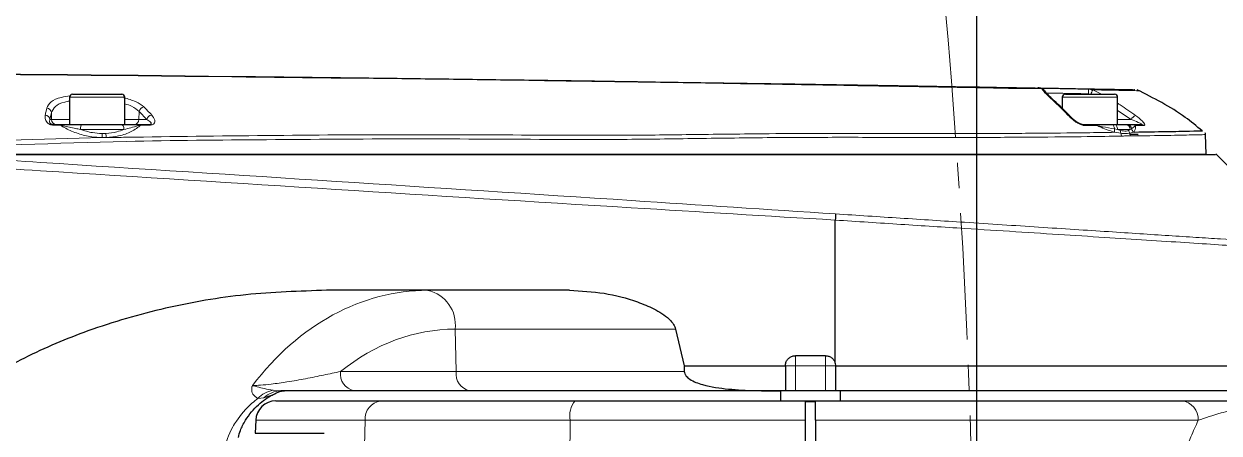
# Model space of a CAD drawing. Header units: millimetres. Extents: x 0 to 8400, y 0 to 5940.
# Drawn here: x 2982 to 3102.1, y 2031.4 to 2072.5 of the extents above; entities that cross this region are included whole.
import ezdxf

# ---------------------------------------------------------------- set-up
doc = ezdxf.new("R2010")
doc.units = ezdxf.units.MM
doc.linetypes.add('CENTERX2', pattern=[20.32, 12.7, -2.54, 2.54, -2.54])
doc.layers.add('do kich thuoc', color=10, linetype='Continuous', lineweight=5, plot=False)

msp = doc.modelspace()

# ---------------------------------------------------------------- linework, layer by layer
at = {"color": 7, "linetype": 'Continuous', "lineweight": 30}
for p, q in [((2986.902, 2065.387), (2988.128, 2065.387)), ((2988.128, 2065.387), (2991.848, 2065.387)), ((3084.582, 2065.716), (3084.566, 2065.744)), ((3086.649, 2065.387), (3087.085, 2065.387)), ((3087.085, 2065.387), (3091.595, 2065.387)), ((2986.599, 2065.084), (2986.599, 2062.359)), ((2992.151, 2062.359), (2992.151, 2065.084)), ((3086.346, 2065.084), (3086.346, 2063.943)), ((3091.898, 2062.359), (3091.898, 2065.084)), ((3087.116, 2063.187), (3087.121, 2063.181)), ((3087.196, 2063.116), (3087.126, 2063.186)), ((2984.956, 2062.359), (2985.642, 2062.359)), ((2987.885, 2062.359), (2991.773, 2062.359)), ((2991.773, 2062.359), (2992.151, 2062.359)), ((2993.745, 2062.359), (2994.637, 2062.359)), ((3088.322, 2062.359), (3089.59, 2062.359)), ((3091.288, 2062.359), (3091.562, 2062.359)), ((3091.562, 2062.359), (3092.683, 2062.359)), ((3092.683, 2062.359), (3092.828, 2062.359)), ((3093.426, 2062.359), (3094.282, 2062.359)), ((2987.861, 2059.331), (2987.861, 2059.305)), ((2990.889, 2059.305), (2990.889, 2059.331)), ((3087.608, 2059.331), (3087.608, 2059.305)), ((3090.636, 2059.305), (3090.636, 2059.331)), ((3063.531, 2038.407), (3063.531, 2052.759)), ((3063.531, 2052.759), (3063.531, 2052.759)), ((3036.843, 2045.704), (3012.431, 2045.704)), ((3047.492, 2041.808), (3048.366, 2038.134)), ((3062.559, 2039.143), (3059.531, 2039.143)), ((3048.366, 2038.134), (3058.521, 2038.134)), ((3048.366, 2038.134), (3048.368, 2037.559)), ((3058.521, 2038.134), (3058.521, 2035.61)), ((3063.531, 2038.407), (3063.568, 2038.134)), ((3063.568, 2038.134), (3111.019, 2038.134)), ((3063.568, 2038.134), (3063.568, 2035.61)), ((3026.819, 2035.61), (3015.206, 2035.61)), ((3058.038, 2035.61), (3026.819, 2035.61)), ((3058.017, 2035.61), (3058.017, 2034.601)), ((3058.521, 2035.61), (3058.038, 2035.61)), ((3059.531, 2035.61), (3058.521, 2035.61)), ((3062.559, 2035.61), (3059.531, 2035.61)), ((3063.568, 2035.61), (3062.559, 2035.61)), ((3110.931, 2035.61), (3063.568, 2035.61)), ((3064.073, 2034.601), (3064.073, 2035.61)), ((3007.333, 2034.601), (3017.868, 2034.601)), ((3017.868, 2034.601), (3037.408, 2034.601)), ((3037.408, 2034.601), (3061.045, 2034.601)), ((3060.54, 2034.553), (3061.045, 2034.553)), ((3061.045, 2034.601), (3098.329, 2034.601)), ((3061.045, 2034.553), (3061.55, 2034.552)), ((3005.316, 2032.653), (3005.271, 2031.371)), ((3060.54, 2030.262), (3060.54, 2032.653)), ((3061.55, 2032.653), (3061.55, 2030.265)), ((3005.271, 2031.371), (3012.196, 2031.371))]:
    msp.add_line(p, q, dxfattribs=at)
at = {"color": 8, "linetype": 'Continuous', "lineweight": 15}
for p, q in [((3084.3, 2065.923), (3082.088, 2065.963)), ((3089.402, 2065.829), (3090.265, 2065.387)), ((2987.976, 2065.084), (2986.599, 2065.084)), ((2992.151, 2065.084), (2987.976, 2065.084)), ((3086.835, 2065.084), (3086.346, 2065.084)), ((3091.898, 2065.084), (3086.835, 2065.084)), ((2984.788, 2063.548), (2984.634, 2062.855)), ((2984.634, 2062.855), (2984.8, 2062.855)), ((2984.788, 2063.548), (2984.8, 2062.855)), ((2984.8, 2062.855), (2986.599, 2062.855)), ((2992.151, 2062.855), (2993.579, 2062.855)), ((2993.592, 2063.654), (2993.579, 2062.855)), ((2993.579, 2062.855), (2994.372, 2062.855)), ((2994.372, 2062.855), (2993.592, 2063.654)), ((3093.263, 2062.855), (3091.898, 2063.76)), ((3091.898, 2062.855), (3093.263, 2062.855)), ((2985.674, 2062.297), (2984.988, 2062.297)), ((2992.075, 2061.863), (2987.696, 2061.863)), ((2994.668, 2062.298), (2993.777, 2062.298)), ((3091.883, 2061.863), (3091.582, 2061.911)), ((3091.883, 2061.863), (3092.186, 2061.763)), ((3093.15, 2061.863), (3091.883, 2061.863)), ((3093.015, 2061.776), (3093.15, 2061.863)), ((3093.303, 2061.925), (3093.15, 2061.863)), ((2971.152, 2060.544), (2989.895, 2061.036)), ((2989.875, 2061.45), (2990.257, 2061.457)), ((2990.32, 2061.043), (2989.895, 2061.036)), ((3092.216, 2061.476), (3091.632, 2061.57)), ((3093.522, 2061.598), (3093.132, 2061.489)), ((3093.522, 2061.598), (3093.614, 2061.6)), ((3047.492, 2041.808), (3025.342, 2041.808)), ((3025.342, 2041.808), (3025.443, 2037.559)), ((3059.531, 2039.143), (3059.531, 2038.134)), ((3062.559, 2039.143), (3062.559, 2038.134)), ((3058.521, 2038.134), (3059.531, 2038.134)), ((3062.559, 2038.134), (3059.531, 2038.134)), ((3059.531, 2038.134), (3059.531, 2035.61)), ((3062.559, 2035.61), (3062.559, 2038.134)), ((3063.568, 2038.134), (3062.559, 2038.134)), ((3013.83, 2037.559), (3025.443, 2037.559)), ((3025.443, 2037.559), (3048.368, 2037.559)), ((3007.056, 2035.676), (3007.828, 2035.61)), ((3006.134, 2034.914), (3005.528, 2034.857)), ((3061.045, 2034.553), (3061.045, 2034.601)), ((3016.306, 2032.653), (3005.316, 2032.653)), ((3016.306, 2032.653), (3015.69, 2009.872)), ((3036.895, 2032.653), (3016.306, 2032.653)), ((3036.895, 2032.653), (3036.693, 2009.872)), ((3060.54, 2032.653), (3036.895, 2032.653)), ((3099.996, 2032.653), (3061.55, 2032.653))]:
    msp.add_line(p, q, dxfattribs=at)
at = {"color": 0, "lineweight": 25}
msp.add_lwpolyline([(2757.721, 2169.715), (3077.721, 2169.715), (3077.721, 1849.715), (2757.721, 1849.715)], close=True, dxfattribs=at)
at = {"color": 8, "linetype": 'Continuous', "lineweight": 15, "flags": 128}
for points in [[(2984.956, 2062.359), (2984.96, 2062.358), (2984.964, 2062.355), (2984.968, 2062.35), (2984.972, 2062.343), (2984.976, 2062.334), (2984.98, 2062.323), (2984.984, 2062.311), (2984.988, 2062.297)], [(2985.642, 2062.359), (2985.646, 2062.358), (2985.65, 2062.355), (2985.655, 2062.35), (2985.659, 2062.343), (2985.663, 2062.334), (2985.667, 2062.324), (2985.67, 2062.311), (2985.674, 2062.297)], [(2987.696, 2061.863), (2987.7, 2061.96), (2987.711, 2062.053), (2987.729, 2062.139), (2987.752, 2062.214), (2987.781, 2062.275), (2987.813, 2062.321), (2987.848, 2062.349), (2987.885, 2062.359)], [(2992.075, 2061.863), (2992.068, 2061.96), (2992.05, 2062.053), (2992.022, 2062.139), (2991.985, 2062.214), (2991.939, 2062.275), (2991.887, 2062.321), (2991.831, 2062.349), (2991.773, 2062.359)], [(2993.777, 2062.298), (2993.773, 2062.312), (2993.769, 2062.324), (2993.766, 2062.335), (2993.762, 2062.343), (2993.758, 2062.35), (2993.754, 2062.355), (2993.749, 2062.358), (2993.745, 2062.359)], [(2994.668, 2062.298), (2994.665, 2062.312), (2994.661, 2062.324), (2994.657, 2062.335), (2994.653, 2062.343), (2994.649, 2062.35), (2994.645, 2062.355), (2994.641, 2062.358), (2994.637, 2062.359)], [(3091.582, 2061.911), (3091.571, 2062.001), (3091.55, 2062.086), (3091.521, 2062.163), (3091.485, 2062.23), (3091.442, 2062.285), (3091.393, 2062.326), (3091.341, 2062.35), (3091.288, 2062.359)], [(3091.883, 2061.863), (3091.876, 2061.96), (3091.857, 2062.053), (3091.827, 2062.139), (3091.787, 2062.214), (3091.739, 2062.275), (3091.684, 2062.321), (3091.624, 2062.349), (3091.562, 2062.359)]]:
    msp.add_lwpolyline(points, dxfattribs=at)
at = {"color": 7, "linetype": 'Continuous', "lineweight": 30, "flags": 128}
msp.add_lwpolyline([(3100.78, 2059.331), (3100.761, 2060.384), (3100.745, 2061.34)], dxfattribs=at)
at = {"color": 7, "linetype": 'CENTERX2', "lineweight": 0}
msp.add_arc((2367.811, 2009.872), 709.586, 100, 80, dxfattribs=at)
at = {"color": 7, "linetype": 'Continuous', "lineweight": 30}
for centre, radius, start, end in [((2986.902, 2065.084), 0.303, 90, 180), ((2991.848, 2065.084), 0.303, 0, 90), ((3086.649, 2065.084), 0.303, 90, 180), ((3091.595, 2065.084), 0.303, 0, 90), ((3008.508, 2032.583), 3.028, 90.07948, 113.41784), ((3007.333, 2032.582), 2.019, 90, 178)]:
    msp.add_arc(centre, radius, start, end, dxfattribs=at)
at = {"color": 8, "linetype": 'Continuous', "lineweight": 15}
for centre, radius, start, end in [((3084.214, 2065.508), 0.424, 33.82046, 78.2247), ((3085.005, 2065.629), 3.976, 357.23165, 4.38124), ((3097.05, 2062.104), 8.507, 154.03192, 157.31906), ((2994.15, 2063.551), 0.567, 97.37242, 169.54518), ((3085.177, 2064.703), 0.269, 47.05659, 86.999), ((2984.133, 2062.8), 0.504, 6.18939, 86.85162), ((2984.283, 2063.501), 0.506, 5.3496, 86.83358), ((2985.303, 2062.862), 0.503, 180.84229, 269.86111), ((2993.096, 2062.841), 0.483, 272.69862, 1.56194), ((2994.936, 2062.731), 0.578, 97.57238, 167.67378), ((3086.936, 2063.023), 0.244, 42.30294, 88.53582), ((3094.033, 2062.47), 0.86, 112.28863, 153.44381), ((3088.314, 2062.054), 0.305, 42.77903, 88.52925), ((3089.583, 2062.035), 0.324, 44.24548, 88.79636), ((3092.123, 2061.817), 0.55, 170.21949, 206.73546), ((3092.769, 2061.679), 0.59, 171.78006, 200.09688), ((3092.664, 2061.873), 0.486, 358.85179, 87.79161), ((3092.818, 2061.87), 0.489, 6.44822, 88.79859), ((3093.581, 2061.84), 0.57, 186.4538, 217.97272), ((3093.827, 2062.038), 0.535, 192.22684, 235.31924), ((3093.422, 2061.971), 0.387, 48.34227, 89.41918), ((3094.278, 2061.956), 0.402, 49.15678, 89.53354), ((2992.721, 2061.382), 2.847, 178.6313, 186.97817), ((2991.902, 2061.496), 1.645, 181.34424, 195.97024), ((3091.7, 2061.182), 0.593, 0.71846, 29.73662), ((3092.629, 2061.195), 0.583, 0.76874, 30.33087), ((3021.835, 2042.251), 3.534, 352.7899, 77.67274), ((3015.583, 2037.337), 1.767, 172.78735, 257.67411), ((3027.196, 2037.337), 1.767, 172.78735, 257.67411), ((3007.572, 2032.878), 2.845, 100.44766, 135.91503), ((3007.852, 2033.142), 2.469, 90.55896, 134.11268), ((3018.117, 2032.801), 1.817, 97.87628, 184.68704), ((3039.18, 2033.094), 2.326, 139.61013, 190.92241), ((3098.144, 2032.756), 1.854, 356.8152, 84.27678)]:
    msp.add_arc(centre, radius, start, end, dxfattribs=at)
for centre, major_axis, ratio, start_param, end_param in [((3023.347, 2009.872), (-1.625, 35.813), 0.7306529, 6.2500374, 6.9976217), ((3026.099, 2010.012), (-1.625, 31.773), 0.7304642, 6.2458525, 6.768765)]:
    msp.add_ellipse(centre, major_axis=major_axis, ratio=ratio, start_param=start_param, end_param=end_param, dxfattribs=at)
at = {"color": 7, "linetype": 'Continuous', "lineweight": 30}
for points, knots in [([(2900.197, 2067.905), (2909.26, 2067.87), (2943.499, 2067.738), (2980.294, 2067.426), (3009.576, 2067.095), (3013.694, 2067.045), (3015.291, 2067.026)], [0, 0, 0, 0, 0.2361892, 0.8923374, 0.958268, 1, 1, 1, 1]), ([(3082.088, 2065.963), (3081.577, 2065.972), (3079.683, 2066.007), (3075.842, 2066.077), (3070.66, 2066.17), (3065.122, 2066.265), (3059.705, 2066.357), (3054.594, 2066.444), (3049.933, 2066.521), (3045.447, 2066.595), (3039.865, 2066.683), (3033.221, 2066.777), (3025.653, 2066.88), (3018.079, 2066.976), (3010.513, 2067.068), (2980.298, 2067.417), (2943.504, 2067.732), (2909.263, 2067.867), (2900.199, 2067.903)], [0, 0, 0, 0, 0.0110804, 0.0411222, 0.0711647, 0.1018581, 0.1325492, 0.1589017, 0.1852593, 0.2112445, 0.2371165, 0.2780175, 0.3190026, 0.3601948, 0.4014655, 0.4426063, 0.8524587, 1, 1, 1, 1]), ([(3033.902, 2066.789), (3036.206, 2066.758), (3040.113, 2066.705), (3045.509, 2066.628), (3050.009, 2066.563), (3054.654, 2066.494), (3059.717, 2066.417), (3065.077, 2066.333), (3070.545, 2066.246), (3075.677, 2066.161), (3080.278, 2066.084), (3082.86, 2066.039), (3084.094, 2066.018)], [0, 0, 0, 0, 0.1294211, 0.2194353, 0.3098191, 0.4001512, 0.4904712, 0.5955015, 0.7005336, 0.8032404, 0.9059449, 1, 1, 1, 1]), ([(3084.033, 2066.019), (3084.027, 2066.019), (3083.978, 2066.019), (3083.786, 2066.036), (3084.018, 2066.017), (3084.041, 2066.015)], [0, 0, 0, 0, 0.1258, 0.9148344, 1, 1, 1, 1]), ([(3084.59, 2065.704), (3084.571, 2065.735), (3084.515, 2065.825), (3084.381, 2065.945), (3084.187, 2066.022), (3084.061, 2066.015), (3084.001, 2066.011)], [0, 0, 0, 0, 0.1687134, 0.4946942, 0.7605348, 1, 1, 1, 1]), ([(3084.069, 2066.018), (3084.234, 2066.016), (3084.565, 2066.01), (3085.729, 2065.99), (3087.235, 2065.963), (3088.391, 2065.943), (3088.969, 2065.933)], [0, 0, 0, 0, 0.2499636, 0.4999585, 0.749982, 1, 1, 1, 1]), ([(3085.361, 2064.904), (3085.3, 2064.957), (3085.029, 2065.192), (3084.732, 2065.501), (3084.628, 2065.668), (3084.593, 2065.723)], [0, 0, 0, 0, 0.1625414, 0.7184655, 1, 1, 1, 1]), ([(3088.969, 2065.933), (3089.1, 2065.918), (3089.25, 2065.901), (3089.385, 2065.838), (3089.402, 2065.829)], [0, 0, 0, 0, 0.8692353, 1, 1, 1, 1]), ([(3088.969, 2065.933), (3089.173, 2065.929), (3090.301, 2065.909), (3091.966, 2065.88), (3093.234, 2065.857), (3093.714, 2065.848), (3093.596, 2065.85), (3093.58, 2065.851)], [0, 0, 0, 0, 0.0680875, 0.377615, 0.6871038, 0.9572744, 1, 1, 1, 1]), ([(3100.396, 2061.724), (3099.835, 2062.185), (3097.835, 2063.83), (3095.517, 2065.002), (3093.849, 2065.846)], [0, 0, 0, 0, 0.2806912, 1, 1, 1, 1]), ([(3094.013, 2065.758), (3093.995, 2065.768), (3093.969, 2065.782), (3093.94, 2065.79), (3093.93, 2065.793)], [0, 0, 0, 0, 0.6734447, 1, 1, 1, 1]), ([(3087.111, 2063.182), (3087.029, 2063.273), (3086.464, 2063.903), (3085.862, 2064.434), (3085.347, 2064.888)], [0, 0, 0, 0, 0.1451583, 1, 1, 1, 1]), ([(3088.312, 2062.358), (3088.317, 2062.358), (3088.326, 2062.359), (3088.317, 2062.359), (3088.289, 2062.363), (3088.241, 2062.375), (3088.164, 2062.402), (3088.055, 2062.451), (3087.891, 2062.54), (3087.657, 2062.697), (3087.397, 2062.903), (3087.26, 2063.048), (3087.196, 2063.116)], [0, 0, 0, 0, 0.02774501, 0.06087371, 0.09346375, 0.135764, 0.18267371, 0.24948475, 0.34837953, 0.50861433, 0.76958774, 1, 1, 1, 1]), ([(2985.642, 2062.359), (2985.781, 2062.359), (2986.417, 2062.359), (2987.12, 2062.359), (2987.73, 2062.359), (2987.885, 2062.359)], [0, 0, 0, 0, 0.172466, 0.7906992, 1, 1, 1, 1]), ([(2991.773, 2062.359), (2992.262, 2062.359), (2992.849, 2062.359), (2993.617, 2062.359), (2993.745, 2062.359)], [0, 0, 0, 0, 0.83316838, 1, 1, 1, 1]), ([(3089.59, 2062.359), (3089.774, 2062.359), (3090.304, 2062.359), (3090.899, 2062.359), (3091.288, 2062.359)], [0, 0, 0, 0, 0.34763125, 1, 1, 1, 1]), ([(3092.828, 2062.359), (3092.924, 2062.359), (3093.075, 2062.359), (3093.332, 2062.359), (3093.426, 2062.359)], [0, 0, 0, 0, 0.6334901, 1, 1, 1, 1]), ([(3093.614, 2061.6), (3094.707, 2061.616), (3097.03, 2061.65), (3099.262, 2061.699), (3100.493, 2061.727), (3100.423, 2061.727), (3100.399, 2061.727)], [0, 0, 0, 0, 0.2603337, 0.5532769, 0.8462066, 1, 1, 1, 1]), ([(3093.943, 2061.349), (3093.946, 2061.349), (3093.962, 2061.349), (3093.877, 2061.349), (3093.691, 2061.349), (3093.414, 2061.349), (3093.195, 2061.349), (3093.086, 2061.349)], [0, 0, 0, 0, 0.0602622, 0.2961624, 0.5319014, 0.7675322, 1, 1, 1, 1]), ([(3100.733, 2061.369), (3100.729, 2061.425), (3100.725, 2061.483), (3100.695, 2061.53), (3100.694, 2061.532)], [0, 0, 0, 0, 0.9671933, 1, 1, 1, 1]), ([(3100.65, 2059.331), (3100.686, 2059.331), (3100.843, 2059.331), (3099.898, 2059.331), (3097.796, 2059.331), (3094.527, 2059.331), (3090.239, 2059.331), (3085.052, 2059.331), (3079.09, 2059.331), (3073.284, 2059.331), (3067.918, 2059.331), (3063.208, 2059.331), (3052.535, 2059.331), (3035.934, 2059.331), (3013.468, 2059.331), (2991.874, 2059.331), (2977.835, 2059.331), (2971.204, 2059.331)], [0, 0, 0, 0, 0.013789, 0.0604528, 0.1064792, 0.1525011, 0.1987352, 0.2449639, 0.2913144, 0.3376601, 0.3685155, 0.3994891, 0.4304354, 0.5767028, 0.7229739, 0.8691676, 1, 1, 1, 1]), ([(2971.37, 2059.331), (2980.435, 2059.331), (2998.568, 2059.331), (3020.276, 2059.331), (3036.434, 2059.331), (3046.061, 2059.331), (3054.667, 2059.331), (3062.267, 2059.331), (3069.674, 2059.331), (3076.649, 2059.331), (3083.025, 2059.331), (3088.695, 2059.331), (3093.534, 2059.331), (3097.378, 2059.331), (3100.102, 2059.331), (3101.637, 2059.331), (3101.703, 2059.331), (3101.732, 2059.331)], [0, 0, 0, 0, 0.1768258, 0.3536727, 0.4217996, 0.4898411, 0.5386767, 0.5875218, 0.6360818, 0.682838, 0.729598, 0.7763416, 0.8230855, 0.8700391, 0.9169908, 0.9638941, 1, 1, 1, 1]), ([(3110.369, 2050.247), (3108.992, 2051.831), (3106.242, 2054.997), (3103.254, 2057.938), (3101.762, 2059.407)], [0, 0, 0, 0, 0.500639, 1, 1, 1, 1]), ([(3063.564, 2053.377), (3063.562, 2053.338), (3063.559, 2053.25), (3063.549, 2053.048), (3063.538, 2052.872), (3063.531, 2052.759)], [0, 0, 0, 0, 0.2209496, 0.5009048, 1, 1, 1, 1]), ([(3012.431, 2045.704), (3009.717, 2045.618), (3004.281, 2045.445), (2996.233, 2044.045), (2988.78, 2041.896), (2982.107, 2039.074), (2976.293, 2035.764), (2971.101, 2031.808), (2967.557, 2028.183), (2965.852, 2025.853), (2965.417, 2025.259)], [0, 0, 0, 0, 0.153221, 0.3069, 0.4600123, 0.5906129, 0.7154583, 0.8370404, 0.9584516, 1, 1, 1, 1]), ([(3036.843, 2045.704), (3038.001, 2045.646), (3040.317, 2045.529), (3043.149, 2044.77), (3045.344, 2043.874), (3046.59, 2043.113), (3047.296, 2042.347), (3047.435, 2041.966), (3047.492, 2041.808)], [0, 0, 0, 0, 0.2946805, 0.5893581, 0.7405985, 0.8974803, 0.9575437, 1, 1, 1, 1]), ([(3058.521, 2038.134), (3058.533, 2038.247), (3058.555, 2038.474), (3058.729, 2038.777), (3058.985, 2039.005), (3059.269, 2039.126), (3059.457, 2039.138), (3059.531, 2039.143)], [0, 0, 0, 0, 0.21467563, 0.42932176, 0.64426444, 0.85940298, 1, 1, 1, 1]), ([(3062.559, 2039.143), (3062.672, 2039.132), (3062.899, 2039.11), (3063.2, 2038.936), (3063.423, 2038.694), (3063.497, 2038.497), (3063.531, 2038.407)], [0, 0, 0, 0, 0.26012786, 0.52028459, 0.78013827, 1, 1, 1, 1]), ([(3048.368, 2037.559), (3048.377, 2037.482), (3048.398, 2037.312), (3048.589, 2037.03), (3049.156, 2036.578), (3050.602, 2036.072), (3052.816, 2035.753), (3055.44, 2035.621), (3057.186, 2035.614), (3058.038, 2035.61)], [0, 0, 0, 0, 0.022257, 0.0495895, 0.0965608, 0.2326896, 0.4893307, 0.7507165, 1, 1, 1, 1]), ([(3003.574, 2030.936), (3003.632, 2031.165), (3003.767, 2031.699), (3004.212, 2032.592), (3004.837, 2033.47), (3005.529, 2034.199), (3006.245, 2034.776), (3006.884, 2035.174), (3007.215, 2035.315), (3007.343, 2035.369)], [0, 0, 0, 0, 0.1591615, 0.3710063, 0.5397433, 0.6880742, 0.8159931, 0.9286129, 1, 1, 1, 1]), ([(3015.206, 2035.61), (3014.58, 2035.61), (3013.317, 2035.61), (3011.164, 2035.61), (3009.271, 2035.61), (3008.137, 2035.61), (3007.828, 2035.61)], [0, 0, 0, 0, 0.2951547, 0.5963902, 0.8897522, 1, 1, 1, 1]), ([(3060.54, 2032.653), (3060.54, 2032.838), (3060.54, 2033.249), (3060.54, 2033.825), (3060.54, 2034.297), (3060.54, 2034.493), (3060.54, 2034.548), (3060.54, 2034.553)], [0, 0, 0, 0, 0.2102636, 0.4664584, 0.7226745, 0.9788921, 1, 1, 1, 1]), ([(3061.55, 2032.653), (3061.55, 2032.838), (3061.55, 2033.248), (3061.55, 2033.824), (3061.55, 2034.297), (3061.55, 2034.492), (3061.55, 2034.548), (3061.55, 2034.552)], [0, 0, 0, 0, 0.2097914, 0.4661314, 0.7224747, 0.9788523, 1, 1, 1, 1]), ([(3098.329, 2034.601), (3098.742, 2034.601), (3099.58, 2034.601), (3101.332, 2034.601), (3103.346, 2034.601), (3104.936, 2034.601), (3105.609, 2034.601)], [0, 0, 0, 0, 0.22957234, 0.46584257, 0.77358365, 1, 1, 1, 1])]:
    msp.add_open_spline(points, degree=3, knots=knots, dxfattribs=at)
at = {"color": 8, "linetype": 'Continuous', "lineweight": 15}
for points, knots in [([(3084.3, 2065.923), (3084.287, 2065.934), (3084.221, 2065.993), (3084.151, 2066.007), (3084.094, 2066.018)], [0, 0, 0, 0, 0.1918412, 1, 1, 1, 1]), ([(3085.191, 2064.972), (3084.863, 2065.281), (3084.505, 2065.62), (3084.316, 2065.899), (3084.3, 2065.923)], [0, 0, 0, 0, 0.9151205, 1, 1, 1, 1]), ([(3088.976, 2065.437), (3088.456, 2065.447), (3087.414, 2065.467), (3086.043, 2065.494), (3085.042, 2065.513), (3084.503, 2065.524), (3084.528, 2065.523), (3084.537, 2065.523)], [0, 0, 0, 0, 0.2191391, 0.4382857, 0.657416, 0.8765107, 1, 1, 1, 1]), ([(3094.017, 2065.748), (3094.028, 2065.747), (3094.141, 2065.745), (3093.663, 2065.753), (3092.382, 2065.775), (3090.716, 2065.805), (3089.586, 2065.826), (3089.402, 2065.829)], [0, 0, 0, 0, 0.0304033, 0.3082478, 0.6186718, 0.9381052, 1, 1, 1, 1]), ([(2984.311, 2064.007), (2984.423, 2064.223), (2984.647, 2064.654), (2985.528, 2065.063), (2986.348, 2065.19), (2986.647, 2065.236)], [0, 0, 0, 0, 0.3888335, 0.7767516, 1, 1, 1, 1]), ([(2986.599, 2064.705), (2986.435, 2064.675), (2985.806, 2064.564), (2985.096, 2064.185), (2984.891, 2063.761), (2984.788, 2063.548)], [0, 0, 0, 0, 0.1503359, 0.5744047, 1, 1, 1, 1]), ([(2992.069, 2065.04), (2992.492, 2064.921), (2993.356, 2064.678), (2993.833, 2064.304), (2994.077, 2064.114)], [0, 0, 0, 0, 0.4895613, 1, 1, 1, 1]), ([(2993.592, 2063.654), (2993.379, 2063.844), (2993.033, 2064.155), (2992.397, 2064.359), (2992.151, 2064.438)], [0, 0, 0, 0, 0.6143461, 1, 1, 1, 1]), ([(2994.077, 2064.114), (2994.202, 2063.991), (2994.466, 2063.734), (2994.725, 2063.452), (2994.86, 2063.304)], [0, 0, 0, 0, 0.4764842, 1, 1, 1, 1]), ([(3086.942, 2063.266), (3086.769, 2063.449), (3086.198, 2064.054), (3085.605, 2064.595), (3085.191, 2064.972)], [0, 0, 0, 0, 0.3026438, 1, 1, 1, 1]), ([(3091.898, 2064.487), (3091.981, 2064.436), (3092.598, 2064.053), (3093.192, 2063.631), (3093.707, 2063.266)], [0, 0, 0, 0, 0.13492721, 1, 1, 1, 1]), ([(2984.988, 2062.297), (2984.934, 2062.299), (2984.87, 2062.302), (2984.747, 2062.324), (2984.605, 2062.368), (2984.412, 2062.483), (2984.205, 2062.718), (2984.124, 2063.01), (2984.15, 2063.219), (2984.161, 2063.304)], [0, 0, 0, 0, 0.0623769, 0.0751015, 0.1501481, 0.247231, 0.4151026, 0.7613957, 1, 1, 1, 1]), ([(2984.161, 2063.304), (2984.188, 2063.44), (2984.238, 2063.684), (2984.289, 2063.908), (2984.311, 2064.007)], [0, 0, 0, 0, 0.5606221, 1, 1, 1, 1]), ([(2984.634, 2062.855), (2984.619, 2062.813), (2984.584, 2062.713), (2984.593, 2062.573), (2984.673, 2062.456), (2984.752, 2062.403), (2984.814, 2062.379), (2984.858, 2062.367), (2984.904, 2062.361), (2984.936, 2062.359), (2984.953, 2062.359), (2984.956, 2062.359)], [0, 0, 0, 0, 0.2711079, 0.6511351, 0.8181647, 0.9004577, 0.9282849, 0.9524965, 0.9740953, 0.9956492, 1, 1, 1, 1]), ([(2994.637, 2062.359), (2994.653, 2062.359), (2994.683, 2062.36), (2994.728, 2062.366), (2994.764, 2062.376), (2994.802, 2062.395), (2994.839, 2062.445), (2994.811, 2062.517), (2994.687, 2062.668), (2994.51, 2062.773), (2994.372, 2062.855)], [0, 0, 0, 0, 0.0233308, 0.0431029, 0.0678912, 0.0912836, 0.1489898, 0.3205231, 0.4682339, 1, 1, 1, 1]), ([(2994.86, 2063.304), (2994.991, 2063.134), (2995.16, 2062.915), (2995.183, 2062.611), (2995.127, 2062.46), (2994.984, 2062.356), (2994.842, 2062.307), (2994.725, 2062.301), (2994.668, 2062.298)], [0, 0, 0, 0, 0.47173004, 0.61043079, 0.78779923, 0.86031332, 0.93307174, 1, 1, 1, 1]), ([(3088.538, 2062.261), (3088.482, 2062.266), (3088.37, 2062.275), (3088.143, 2062.356), (3087.849, 2062.507), (3087.435, 2062.792), (3087.135, 2063.063), (3086.969, 2063.237), (3086.942, 2063.266)], [0, 0, 0, 0, 0.1027789, 0.2054621, 0.3422711, 0.5575561, 0.9264846, 1, 1, 1, 1]), ([(3094.282, 2062.359), (3094.286, 2062.359), (3094.303, 2062.359), (3094.316, 2062.364), (3094.319, 2062.378), (3094.304, 2062.394), (3094.257, 2062.431), (3094.155, 2062.488), (3093.835, 2062.64), (3093.513, 2062.761), (3093.263, 2062.855)], [0, 0, 0, 0, 0.0155986, 0.0542648, 0.079246, 0.1442742, 0.1611999, 0.3024593, 0.4600529, 1, 1, 1, 1]), ([(3093.707, 2063.266), (3093.959, 2063.071), (3094.292, 2062.814), (3094.555, 2062.513), (3094.638, 2062.373), (3094.637, 2062.288), (3094.589, 2062.262), (3094.549, 2062.261), (3094.542, 2062.261)], [0, 0, 0, 0, 0.4750028, 0.6262347, 0.7781649, 0.8832562, 0.9768295, 1, 1, 1, 1]), ([(2989.895, 2061.036), (2989.539, 2061.055), (2988.698, 2061.1), (2987.406, 2061.427), (2986.36, 2061.87), (2985.852, 2062.186), (2985.674, 2062.297)], [0, 0, 0, 0, 0.2191436, 0.5169883, 0.8313523, 1, 1, 1, 1]), ([(2987.696, 2061.863), (2987.535, 2061.892), (2986.933, 2062.003), (2986.325, 2062.168), (2985.775, 2062.277), (2985.674, 2062.297)], [0, 0, 0, 0, 0.2297461, 0.8584255, 1, 1, 1, 1]), ([(2987.696, 2061.863), (2988.097, 2061.734), (2988.792, 2061.51), (2989.552, 2061.468), (2989.875, 2061.45)], [0, 0, 0, 0, 0.5761522, 1, 1, 1, 1]), ([(2990.257, 2061.457), (2990.636, 2061.497), (2991.3, 2061.566), (2991.842, 2061.774), (2992.075, 2061.863)], [0, 0, 0, 0, 0.5704866, 1, 1, 1, 1]), ([(2993.777, 2062.298), (2993.485, 2062.069), (2992.926, 2061.629), (2991.668, 2061.175), (2990.736, 2061.084), (2990.32, 2061.043)], [0, 0, 0, 0, 0.375681, 0.7207856, 1, 1, 1, 1]), ([(2993.777, 2062.298), (2993.691, 2062.279), (2993.304, 2062.192), (2992.825, 2062.028), (2992.307, 2061.914), (2992.075, 2061.863)], [0, 0, 0, 0, 0.13650238, 0.61421613, 1, 1, 1, 1]), ([(3089.815, 2062.261), (3089.593, 2062.261), (3089.175, 2062.261), (3088.741, 2062.261), (3088.538, 2062.261)], [0, 0, 0, 0, 0.532256, 1, 1, 1, 1]), ([(3091.632, 2061.57), (3091.173, 2061.719), (3090.581, 2061.912), (3089.955, 2062.197), (3089.815, 2062.261)], [0, 0, 0, 0, 0.7759658, 1, 1, 1, 1]), ([(3091.582, 2061.911), (3091.182, 2061.981), (3090.596, 2062.083), (3090.003, 2062.218), (3089.815, 2062.261)], [0, 0, 0, 0, 0.6826693, 1, 1, 1, 1]), ([(3092.186, 2061.763), (3092.393, 2061.718), (3092.715, 2061.649), (3092.936, 2061.742), (3093.015, 2061.776)], [0, 0, 0, 0, 0.6418582, 1, 1, 1, 1]), ([(3093.679, 2062.261), (3093.64, 2062.218), (3093.525, 2062.09), (3093.392, 2061.991), (3093.303, 2061.925)], [0, 0, 0, 0, 0.3363369, 1, 1, 1, 1]), ([(3093.679, 2062.261), (3093.689, 2062.216), (3093.746, 2061.947), (3093.624, 2061.757), (3093.522, 2061.598)], [0, 0, 0, 0, 0.16499514, 1, 1, 1, 1]), ([(3094.542, 2062.261), (3094.374, 2062.261), (3094.093, 2062.261), (3093.798, 2062.261), (3093.679, 2062.261)], [0, 0, 0, 0, 0.59865375, 1, 1, 1, 1]), ([(3092.294, 2061.189), (3091.182, 2061.172), (3088.575, 2061.131), (3083.588, 2061.085), (3077.562, 2061.047), (3070.97, 2061.053), (3064.122, 2061.074), (3056.981, 2061.05), (3049.656, 2060.946), (3042.173, 2060.84), (3032.431, 2060.859), (3020.517, 2060.947), (3006.414, 2060.818), (2989.928, 2060.726), (2978.332, 2060.149), (2971.202, 2060.149), (2971.202, 2060.149)], [0, 0, 0, 0, 0.0417301, 0.0978278, 0.1539284, 0.2085523, 0.2636319, 0.3185915, 0.3774782, 0.4364014, 0.4952194, 0.6073547, 0.7195447, 0.8317398, 0.9999995, 1, 1, 1, 1]), ([(2990.32, 2061.043), (2990.97, 2061.053), (2996.323, 2061.136), (3006.371, 2061.259), (3020.493, 2061.366), (3032.307, 2061.291), (3041.845, 2061.258), (3049.018, 2061.336), (3055.623, 2061.425), (3061.649, 2061.461), (3067.053, 2061.454), (3072.337, 2061.438), (3077.898, 2061.438), (3083.473, 2061.473), (3088.222, 2061.517), (3090.683, 2061.555), (3091.632, 2061.57)], [0, 0, 0, 0, 0.0184867, 0.1521813, 0.2858696, 0.4194923, 0.4866321, 0.5538956, 0.6211278, 0.672177, 0.7234953, 0.7745772, 0.8253031, 0.8918012, 0.9582963, 1, 1, 1, 1]), ([(3093.132, 2061.489), (3092.978, 2061.468), (3092.701, 2061.428), (3092.365, 2061.461), (3092.216, 2061.476)], [0, 0, 0, 0, 0.55558882, 1, 1, 1, 1]), ([(3093.212, 2061.203), (3093.046, 2061.205), (3092.745, 2061.21), (3092.433, 2061.196), (3092.294, 2061.189)], [0, 0, 0, 0, 0.5527896, 1, 1, 1, 1]), ([(3100.593, 2061.337), (3100.619, 2061.336), (3100.694, 2061.334), (3099.463, 2061.315), (3097.114, 2061.257), (3094.52, 2061.221), (3093.212, 2061.203)], [0, 0, 0, 0, 0.1498672, 0.4261455, 0.7105526, 1, 1, 1, 1]), ([(3063.531, 2052.759), (3056.702, 2053.168), (3030.081, 2054.76), (2994.829, 2057.018), (2966.4, 2058.792), (2957.761, 2059.331)], [0, 0, 0, 0, 0.1936463, 0.7549834, 1, 1, 1, 1]), ([(2971.37, 2059.331), (2975.481, 2059.068), (2999.382, 2057.539), (3030.112, 2055.575), (3056.733, 2053.826), (3063.564, 2053.377)], [0, 0, 0, 0, 0.1337809, 0.7777348, 1, 1, 1, 1]), ([(3063.564, 2053.377), (3065.737, 2053.236), (3070.124, 2052.95), (3077.016, 2052.497), (3082.853, 2052.123), (3087.595, 2051.814), (3092.106, 2051.522), (3096.215, 2051.252), (3099.816, 2051.02), (3103.045, 2050.808), (3105.694, 2050.636), (3107.705, 2050.507), (3109.03, 2050.421), (3110.091, 2050.35), (3110.167, 2050.345), (3110.206, 2050.343)], [0, 0, 0, 0, 0.0875889, 0.1767902, 0.2851576, 0.3409365, 0.3967151, 0.5059369, 0.5621862, 0.6184359, 0.7274704, 0.783624, 0.8397781, 0.9166564, 1, 1, 1, 1]), ([(3110.434, 2049.74), (3110.398, 2049.742), (3110.33, 2049.745), (3109.179, 2049.82), (3107.522, 2049.926), (3105.286, 2050.069), (3102.505, 2050.248), (3099.185, 2050.464), (3095.39, 2050.709), (3091.179, 2050.98), (3086.595, 2051.274), (3081.714, 2051.584), (3076.227, 2051.944), (3070.147, 2052.318), (3065.736, 2052.612), (3063.531, 2052.759)], [0, 0, 0, 0, 0.0831415, 0.16004, 0.2337687, 0.3077339, 0.381463, 0.4553092, 0.5293913, 0.6032377, 0.6764788, 0.7499494, 0.8231906, 0.9115965, 1, 1, 1, 1]), ([(3004.975, 2036.149), (3005.17, 2036.151), (3005.417, 2036.155), (3006.054, 2036.196), (3007.035, 2036.293), (3008.617, 2036.52), (3010.391, 2036.837), (3012.174, 2037.201), (3013.275, 2037.439), (3013.83, 2037.559)], [0, 0, 0, 0, 0.0756472, 0.0961972, 0.2048441, 0.3614908, 0.5613425, 0.7789178, 1, 1, 1, 1]), ([(3005.528, 2034.857), (3005.334, 2034.983), (3004.986, 2035.209), (3004.883, 2035.663), (3004.919, 2035.946), (3004.945, 2036.055), (3004.963, 2036.114), (3004.974, 2036.146), (3004.975, 2036.149)], [0, 0, 0, 0, 0.4537058, 0.8119509, 0.9026941, 0.9487832, 0.9951551, 1, 1, 1, 1]), ([(3004.975, 2036.149), (3004.977, 2036.148), (3005.021, 2036.137), (3005.105, 2036.117), (3005.26, 2036.077), (3005.599, 2035.989), (3006.185, 2035.821), (3006.762, 2035.725), (3007.056, 2035.676)], [0, 0, 0, 0, 0.004785, 0.0838915, 0.1517986, 0.2689273, 0.6277898, 1, 1, 1, 1]), ([(3007.346, 2035.365), (3007.227, 2035.318), (3006.874, 2035.178), (3006.429, 2035.02), (3006.134, 2034.914)], [0, 0, 0, 0, 0.3346032, 1, 1, 1, 1]), ([(3002.091, 2029.629), (3002.327, 2030.421), (3002.625, 2031.42), (3003.633, 2033.02), (3004.486, 2034.022), (3005.324, 2034.694), (3005.528, 2034.857)], [0, 0, 0, 0, 0.42496774, 0.53530811, 0.88720509, 1, 1, 1, 1]), ([(3105.609, 2034.072), (3105.111, 2033.995), (3103.878, 2033.807), (3101.906, 2033.308), (3100.717, 2032.9), (3099.996, 2032.653)], [0, 0, 0, 0, 0.21003493, 0.52039228, 1, 1, 1, 1]), ([(3105.609, 2034.072), (3104.925, 2032.971), (3103.896, 2031.318), (3101.963, 2027.837), (3100.859, 2025.286), (3100.063, 2023.445)], [0, 0, 0, 0, 0.3565647, 0.5356937, 1, 1, 1, 1]), ([(3097.858, 2027.482), (3098.317, 2028.675), (3099.005, 2030.465), (3099.748, 2032.106), (3099.996, 2032.653)], [0, 0, 0, 0, 0.6666033, 1, 1, 1, 1])]:
    msp.add_open_spline(points, degree=3, knots=knots, dxfattribs=at)
at = {"layer": 'do kich thuoc', "color": 0, "elevation": -1315.267}
msp.add_lwpolyline([(2757.721, 2169.715), (3077.721, 2169.715), (3077.721, 1849.715), (2757.721, 1849.715)], close=True, dxfattribs=at)

doc.saveas('drawing.dxf')
